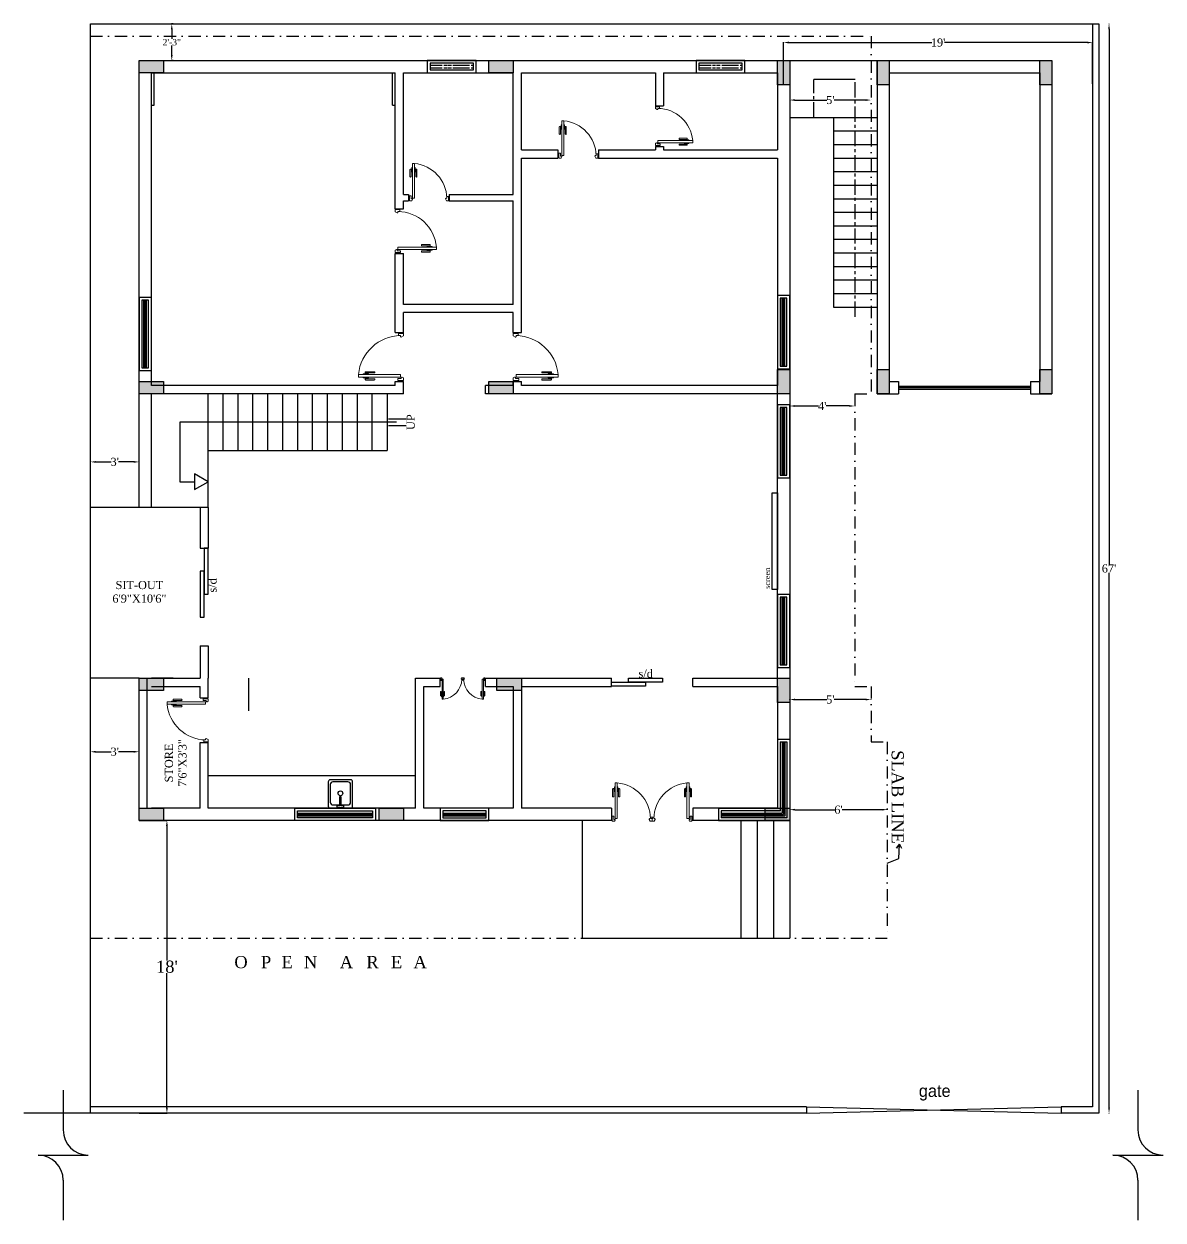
# Model space of a CAD drawing. Header units: inches. Extents: x 74 to 2116, y 279 to 1166.
# Drawn here: x 74 to 915, y 279 to 1162 of the extents above; entities that cross this region are included whole.
import ezdxf

# ---------------------------------------------------------------- set-up
doc = ezdxf.new("R2010")
doc.units = ezdxf.units.IN
doc.header["$LTSCALE"] = 9
doc.header["$MEASUREMENT"] = 0
for name, pattern in [('CENTER', [2, 1.25, -0.25, 0.25, -0.25]), ('DASHDOTX2', [2, 1, -0.5, 0, -0.5]), ('DASHED2', [0.375, 0.25, -0.125])]:
    doc.linetypes.add(name, pattern=pattern)
for name, color, linetype, lineweight in [('COLUMNS', 43, 'Continuous', 25), ('DIMENSIONS', 223, 'Continuous', 25), ('DOORS', 32, 'Continuous', 25), ('PUERTAS', 40, 'Continuous', 15), ('PUERTAS MADERA', 37, 'Continuous', 13), ('WALL', 251, 'Continuous', 30), ('windows', 43, 'Continuous', 25)]:
    doc.layers.add(name, color=color, linetype=linetype, lineweight=lineweight)
for name, color, linetype in [('FURNITURE.NEW', 155, 'Continuous'), ('STAIR CASE', 23, 'Continuous'), ('TEXT', 232, 'Continuous')]:
    doc.layers.add(name, color=color, linetype=linetype)
doc.styles.add('outer', font='TEMPSITC.TTF', dxfattribs={"height": 9})
doc.styles.get("Standard").update_dxf_attribs({"font": 'times.ttf', "height": 6})
doc.dimstyles.get("Standard").update_dxf_attribs({"dimtxt": 6, "dimasz": 4, "dimexe": 0.18, "dimexo": 0.0625, "dimgap": 0.09, "dimtad": 0, "dimtih": 1, "dimtoh": 1, "dimdec": 0, "dimzin": 0, "dimdsep": 46, "dimlunit": 3, "dimtxsty": 'Standard', "dimcen": 0.09, "dimadec": 0, "dimazin": 0, "dimtfac": 1, "dimtdec": 0, "dimtofl": 0, "dimtmove": 0, "dimatfit": 3, "dimfxl": 1, "dimtolj": 1, "dimtzin": 0, "dimarcsym": 0})

# ---------------------------------------------------------------- blocks, each defined once
blk = doc.blocks.new('*D25')
at = {"layer": 'Defpoints', "color": 0, "ltscale": 2, "transparency": 16777216}
for p in [(867.05, 1162), (867.05, 358), (874.68, 358)]:
    blk.add_point(p, dxfattribs=at)
at = {"layer": 'DIMENSIONS', "color": 0, "linetype": 'Continuous', "lineweight": -2, "ltscale": 2, "transparency": 16777216}
for p, q in [((874.5, 1162), (874.86, 1162)), ((874.68, 1158), (874.68, 763.15)), ((874.68, 362), (874.68, 756.85)), ((874.5, 358), (874.86, 358))]:
    blk.add_line(p, q, dxfattribs=at)
at = {"layer": 'DIMENSIONS', "color": 0, "ltscale": 2, "transparency": 16777216}
for points in [[(874.02, 1158), (875.35, 1158), (874.68, 1162)], [(874.02, 362), (875.35, 362), (874.68, 358)]]:
    blk.add_solid(points, dxfattribs=at)
at = {"layer": 'DIMENSIONS', "color": 0, "lineweight": 25, "ltscale": 2, "transparency": 16777216, "insert": (874.68, 760), "char_height": 6, "attachment_point": 5}
blk.add_mtext("\\A1;{\\C1;67'}", dxfattribs=at)
blk = doc.blocks.new('*D22')
at = {"layer": 'Defpoints', "color": 0, "transparency": 16777216}
for p in [(862.55, 1148.26), (634.55, 1117.76), (862.55, 1117.76)]:
    blk.add_point(p, dxfattribs=at)
at = {"layer": 'DIMENSIONS', "color": 0, "lineweight": -2, "transparency": 16777216}
for p, q in [((634.55, 1117.82), (634.55, 1148.44)), ((638.55, 1148.26), (743.94, 1148.26)), ((858.55, 1148.26), (753.16, 1148.26)), ((862.55, 1117.82), (862.55, 1148.44))]:
    blk.add_line(p, q, dxfattribs=at)
at = {"layer": 'DIMENSIONS', "color": 0, "transparency": 16777216}
for points in [[(638.55, 1148.93), (638.55, 1147.59), (634.55, 1148.26)], [(858.55, 1148.93), (858.55, 1147.59), (862.55, 1148.26)]]:
    blk.add_solid(points, dxfattribs=at)
at = {"layer": 'DIMENSIONS', "color": 0, "transparency": 16777216, "insert": (748.55, 1148.26), "char_height": 6, "attachment_point": 5}
blk.add_mtext("\\A1;{\\C1;19'}", dxfattribs=at)
blk = doc.blocks.new('*D26')
at = {"layer": 'Defpoints', "color": 0, "transparency": 16777216}
for p in [(159.05, 574), (159.05, 358), (179.55, 358)]:
    blk.add_point(p, dxfattribs=at)
at = {"layer": 'DIMENSIONS', "color": 0, "lineweight": -2, "transparency": 16777216}
for p, q in [((159.11, 574), (179.73, 574)), ((179.55, 570), (179.55, 470.67)), ((179.55, 362), (179.55, 461.33)), ((159.11, 358), (179.73, 358))]:
    blk.add_line(p, q, dxfattribs=at)
at = {"layer": 'DIMENSIONS', "color": 0, "transparency": 16777216}
for points in [[(178.88, 570), (180.21, 570), (179.55, 574)], [(178.88, 362), (180.21, 362), (179.55, 358)]]:
    blk.add_solid(points, dxfattribs=at)
at = {"layer": 'DIMENSIONS', "color": 0, "transparency": 16777216, "insert": (179.55, 466), "char_height": 6, "attachment_point": 5}
blk.add_mtext("\\A1;{\\H1.5x;\\C1;18'}", dxfattribs=at)
blk = doc.blocks.new('dgfgf')
at = {"layer": 'PUERTAS', "color": 253}
for p, q in [((-4.11, 20.44), (-3.69, 20.44)), ((-0.94, 20.44), (-1.35, 20.44))]:
    blk.add_line(p, q, dxfattribs=at)
for points in [[(-4.11, 21.16), (-4.11, 16.12, -1), (-4.83, 16.12), (-4.83, 20.8, -0.414214), (-4.47, 21.16), (-3.69, 21.16)], [(-0.94, 21.16), (-0.94, 16.12, 1), (-0.22, 16.12), (-0.22, 20.8, 0.414214), (-0.58, 21.16), (-1.35, 21.16)]]:
    blk.add_lwpolyline(points, format="xyb", dxfattribs=at)
for points in [[(-3.24, 22.24), (-3.69, 22.24), (-3.69, 19.36), (-3.24, 19.36)], [(-1.8, 22.24), (-1.35, 22.24), (-1.35, 19.36), (-1.8, 19.36)]]:
    blk.add_lwpolyline(points, dxfattribs=at)
at = {"layer": 'PUERTAS MADERA'}
for p, q in [((-3.24, 24.85), (-1.8, 24.85)), ((-3.24, 1.63), (-3.24, 24.85)), ((-1.8, 24.85), (-1.8, 1.63)), ((-25.92, 1.8), (-26.46, 1.8)), ((-25.92, 2.7), (-24.84, 2.7)), ((-25.92, 0), (-25.92, 2.7)), ((-24.84, 2.7), (-24.84, 1.63)), ((-24.84, 1.63), (-24.39, 1.63)), ((-24.66, 0), (-24.04, 1.18)), ((-1.8, 1.63), (-3.24, 1.63)), ((-1.5, 0), (-1.88, 0.73)), ((-1.08, 1.18), (-1.53, 1.18)), ((-1.5, 0), (0, 0)), ((-1.08, 3.15), (-1.08, 1.18)), ((0, 3.15), (-1.08, 3.15)), ((0, 0), (0, 3.15)), ((0, 2.7), (0.54, 2.7)), ((0, 0.45), (0.54, 0.45)), ((-25.92, 0), (-26.46, 0)), ((-24.66, 0), (-25.92, 0))]:
    blk.add_line(p, q, dxfattribs=at)
at = {"layer": 'PUERTAS MADERA', "color": 251}
blk.add_arc((-1.08, 1.18), 23.77, 95.22403, 178.92252, dxfattribs=at)
at = {"layer": 'PUERTAS MADERA'}
for centre, start, end in [((-24.39, 1.27), 345.06907, 90.00048), ((-1.53, 0.82), 90.00553, 194.93695)]:
    blk.add_arc(centre, 0.36, start, end, dxfattribs=at)
blk = doc.blocks.new('*D23')
at = {"layer": 'Defpoints', "color": 0, "transparency": 16777216}
for p in [(123.05, 838.68), (123.05, 838.68), (159.05, 838.68)]:
    blk.add_point(p, dxfattribs=at)
at = {"layer": 'DIMENSIONS', "color": 0, "lineweight": -2, "transparency": 16777216}
for p, q in [((123.05, 838.74), (123.05, 838.86)), ((159.05, 838.74), (159.05, 838.86)), ((127.05, 838.68), (138.31, 838.68)), ((155.05, 838.68), (143.78, 838.68))]:
    blk.add_line(p, q, dxfattribs=at)
at = {"layer": 'DIMENSIONS', "color": 0, "transparency": 16777216}
for points in [[(127.05, 839.34), (127.05, 838.01), (123.05, 838.68)], [(155.05, 839.34), (155.05, 838.01), (159.05, 838.68)]]:
    blk.add_solid(points, dxfattribs=at)
at = {"layer": 'DIMENSIONS', "color": 0, "transparency": 16777216, "insert": (141.05, 838.68), "char_height": 6, "attachment_point": 5}
blk.add_mtext("\\A1;{\\C1;3'}", dxfattribs=at)
blk = doc.blocks.new('*D24')
at = {"layer": 'Defpoints', "color": 0, "transparency": 16777216}
for p in [(183.13, 1162), (184.26, 1162), (184.26, 1135)]:
    blk.add_point(p, dxfattribs=at)
at = {"layer": 'DIMENSIONS', "color": 0, "lineweight": -2, "transparency": 16777216}
for p, q in [((184.2, 1162), (182.95, 1162)), ((183.13, 1158), (183.13, 1150.97)), ((183.13, 1139), (183.13, 1146.04)), ((184.2, 1135), (182.95, 1135))]:
    blk.add_line(p, q, dxfattribs=at)
at = {"layer": 'DIMENSIONS', "color": 0, "transparency": 16777216}
for points in [[(182.46, 1158), (183.79, 1158), (183.13, 1162)], [(182.46, 1139), (183.79, 1139), (183.13, 1135)]]:
    blk.add_solid(points, dxfattribs=at)
at = {"layer": 'DIMENSIONS', "color": 0, "transparency": 16777216, "insert": (183.13, 1148.5), "char_height": 6, "attachment_point": 5}
blk.add_mtext('\\A1;{\\H0.77778x;\\C1;2\'-3"}', dxfattribs=at)
blk = doc.blocks.new('WINDOW')
at = {"layer": 'windows', "color": 4, "lineweight": 25, "ltscale": 2}
for p, q in [((383.05, 591.5), (415.05, 591.5)), ((383.05, 590.5), (415.05, 590.5)), ((383.05, 589.5), (415.05, 589.5))]:
    blk.add_line(p, q, dxfattribs=at)
at = {"layer": 'windows', "color": 5, "lineweight": 25, "ltscale": 2}
for points in [[(381.05, 586), (417.05, 586), (417.05, 595), (381.05, 595)], [(383.05, 588), (415.05, 588), (415.05, 593), (383.05, 593)]]:
    blk.add_lwpolyline(points, close=True, dxfattribs=at)
blk = doc.blocks.new('KITCHEN WINDOW')
at = {"layer": 'windows', "color": 4, "lineweight": 25, "ltscale": 2}
for p, q in [((293.98, 591.5), (349.48, 591.5)), ((293.98, 590.5), (349.48, 590.5)), ((293.98, 589.5), (349.48, 589.5))]:
    blk.add_line(p, q, dxfattribs=at)
at = {"layer": 'windows', "color": 5, "lineweight": 25, "ltscale": 2}
for points in [[(351.48, 586), (291.98, 586), (291.98, 595), (351.48, 595)], [(349.48, 588), (293.98, 588), (293.98, 593), (349.48, 593)]]:
    blk.add_lwpolyline(points, close=True, dxfattribs=at)
blk = doc.blocks.new('L SHAPE WINDOW')
at = {"color": 5, "lineweight": 25, "ltscale": 2}
for p, q in [((630.05, 646), (639.05, 646)), ((630.05, 646), (630.05, 595)), ((639.05, 646), (639.05, 586)), ((632.05, 644), (632.05, 593)), ((632.05, 644), (637.05, 644)), ((637.05, 644), (637.05, 588)), ((586.55, 595), (586.55, 586)), ((586.55, 595), (630.05, 595)), ((632.05, 593), (588.55, 593)), ((588.55, 593), (588.55, 588)), ((586.55, 586), (639.05, 586)), ((637.05, 588), (588.55, 588))]:
    blk.add_line(p, q, dxfattribs=at)
at = {"color": 4, "lineweight": 25, "ltscale": 2}
for p, q in [((633.55, 644), (633.55, 591.5)), ((634.55, 644), (634.55, 590.5)), ((635.55, 644), (635.55, 589.5)), ((588.55, 591.5), (633.55, 591.5)), ((588.55, 590.5), (634.55, 590.5)), ((588.55, 589.5), (635.55, 589.5))]:
    blk.add_line(p, q, dxfattribs=at)
blk = doc.blocks.new('WINDOW 1')
at = {"color": 4}
for p, q in [((633.55, 832.83), (633.55, 882.83)), ((634.55, 832.83), (634.55, 882.83)), ((635.55, 832.83), (635.55, 882.83))]:
    blk.add_line(p, q, dxfattribs=at)
at = {"color": 5}
for points in [[(639.05, 830.83), (639.05, 884.83), (630.05, 884.83), (630.05, 830.83)], [(637.05, 832.83), (637.05, 882.83), (632.05, 882.83), (632.05, 832.83)]]:
    blk.add_lwpolyline(points, close=True, dxfattribs=at)
blk = doc.blocks.new('GB')
at = {"color": 21}
for p, q in [((309.23, 614.5), (309.23, 596.5)), ((325.73, 616), (310.73, 616)), ((310.73, 612.5), (310.73, 599.5)), ((323.73, 614.5), (312.73, 614.5)), ((325.73, 599.5), (325.73, 612.5)), ((327.23, 596.5), (327.23, 614.5)), ((317.82, 596.75), (317.82, 603.75)), ((317.82, 603.75), (318.64, 603.75)), ((318.64, 603.75), (318.64, 596.75)), ((310.73, 595), (325.73, 595)), ((312.73, 597.5), (317.82, 597.5)), ((317.82, 596.75), (315.68, 596.75)), ((315.68, 596.75), (315.68, 595.47)), ((315.68, 595.47), (320.74, 595.47)), ((318.64, 597.5), (323.73, 597.5)), ((320.74, 596.75), (318.64, 596.75)), ((320.74, 595.47), (320.74, 596.75))]:
    blk.add_line(p, q, dxfattribs=at)
at = {"color": 21, "linetype": 'Continuous'}
blk.add_circle((318.23, 606.04, 110), 1.75, dxfattribs=at)
at = {"color": 21}
for centre, radius, start, end in [((310.73, 614.5), 1.5, 90, 180), ((312.73, 612.5), 2, 90, 180), ((323.73, 612.5), 2, 0, 90), ((325.73, 614.5), 1.5, 0, 90), ((310.73, 596.5), 1.5, 180, 270), ((312.73, 599.5), 2, 180, 270), ((323.73, 599.5), 2, 270, 0), ((325.73, 596.5), 1.5, 270, 0)]:
    blk.add_arc(centre, radius, start, end, dxfattribs=at)
blk = doc.blocks.new('*D41')
at = {"layer": 'Defpoints', "color": 0, "transparency": 16777216}
for p in [(639.05, 889), (687.05, 889), (687.05, 879.96)]:
    blk.add_point(p, dxfattribs=at)
at = {"layer": 'DIMENSIONS', "color": 0, "lineweight": -2, "transparency": 16777216}
for p, q in [((639.05, 888.94), (639.05, 879.78)), ((687.05, 888.94), (687.05, 879.78)), ((643.05, 879.96), (660.2, 879.96)), ((683.05, 879.96), (665.89, 879.96))]:
    blk.add_line(p, q, dxfattribs=at)
at = {"layer": 'DIMENSIONS', "color": 0, "transparency": 16777216}
for points in [[(643.05, 880.63), (643.05, 879.29), (639.05, 879.96)], [(683.05, 880.63), (683.05, 879.29), (687.05, 879.96)]]:
    blk.add_solid(points, dxfattribs=at)
at = {"layer": 'DIMENSIONS', "color": 0, "transparency": 16777216, "insert": (663.05, 879.96), "char_height": 6, "attachment_point": 5}
blk.add_mtext("\\A1;{\\C1;4'}", dxfattribs=at)
blk = doc.blocks.new('*D42')
at = {"layer": 'Defpoints', "color": 0, "transparency": 16777216}
for p in [(639.05, 1105.8), (699.05, 1105.8), (699.05, 1105.8)]:
    blk.add_point(p, dxfattribs=at)
at = {"layer": 'DIMENSIONS', "color": 0, "lineweight": -2, "transparency": 16777216}
for p, q in [((639.05, 1105.86), (639.05, 1105.98)), ((643.05, 1105.8), (666.34, 1105.8)), ((695.05, 1105.8), (671.75, 1105.8)), ((699.05, 1105.86), (699.05, 1105.98))]:
    blk.add_line(p, q, dxfattribs=at)
at = {"layer": 'DIMENSIONS', "color": 0, "transparency": 16777216}
for points in [[(643.05, 1106.47), (643.05, 1105.13), (639.05, 1105.8)], [(695.05, 1106.47), (695.05, 1105.13), (699.05, 1105.8)]]:
    blk.add_solid(points, dxfattribs=at)
at = {"layer": 'DIMENSIONS', "color": 0, "transparency": 16777216, "insert": (669.05, 1105.8), "char_height": 6, "attachment_point": 5}
blk.add_mtext("\\A1;{\\C1;5'}", dxfattribs=at)
blk = doc.blocks.new('*D43')
at = {"layer": 'Defpoints', "color": 0, "transparency": 16777216}
for p in [(639.05, 663.26), (639.05, 663.26), (699.05, 663.26)]:
    blk.add_point(p, dxfattribs=at)
at = {"layer": 'DIMENSIONS', "color": 0, "lineweight": -2, "transparency": 16777216}
for p, q in [((639.05, 663.32), (639.05, 663.44)), ((643.05, 663.26), (666.34, 663.26)), ((695.05, 663.26), (671.75, 663.26)), ((699.05, 663.32), (699.05, 663.44))]:
    blk.add_line(p, q, dxfattribs=at)
at = {"layer": 'DIMENSIONS', "color": 0, "transparency": 16777216}
for points in [[(643.05, 663.93), (643.05, 662.59), (639.05, 663.26)], [(695.05, 663.93), (695.05, 662.59), (699.05, 663.26)]]:
    blk.add_solid(points, dxfattribs=at)
at = {"layer": 'DIMENSIONS', "color": 0, "transparency": 16777216, "insert": (669.05, 663.26), "char_height": 6, "attachment_point": 5}
blk.add_mtext("\\A1;{\\C1;5'}", dxfattribs=at)
blk = doc.blocks.new('*D44')
at = {"layer": 'Defpoints', "color": 0, "transparency": 16777216}
for p in [(639.05, 583), (711.05, 583), (711.05, 581.96)]:
    blk.add_point(p, dxfattribs=at)
at = {"layer": 'DIMENSIONS', "color": 0, "lineweight": -2, "transparency": 16777216}
for p, q in [((639.05, 582.94), (639.05, 581.78)), ((711.05, 582.94), (711.05, 581.78)), ((643.05, 581.96), (672.32, 581.96)), ((707.05, 581.96), (677.77, 581.96))]:
    blk.add_line(p, q, dxfattribs=at)
at = {"layer": 'DIMENSIONS', "color": 0, "transparency": 16777216}
for points in [[(643.05, 582.62), (643.05, 581.29), (639.05, 581.96)], [(707.05, 582.62), (707.05, 581.29), (711.05, 581.96)]]:
    blk.add_solid(points, dxfattribs=at)
at = {"layer": 'DIMENSIONS', "color": 0, "transparency": 16777216, "insert": (675.05, 581.96), "char_height": 6, "attachment_point": 5}
blk.add_mtext("\\A1;{\\C1;6'}", dxfattribs=at)
blk = doc.blocks.new('*D46')
at = {"color": 0, "lineweight": -2, "transparency": 16777216}
for p, q in [((123.05, 624.78), (123.05, 624.9)), ((127.05, 624.72), (138.31, 624.72)), ((155.05, 624.72), (143.78, 624.72)), ((159.05, 624.78), (159.05, 624.9))]:
    blk.add_line(p, q, dxfattribs=at)
at = {"color": 0, "transparency": 16777216}
for points in [[(127.05, 625.39), (127.05, 624.05), (123.05, 624.72)], [(155.05, 625.39), (155.05, 624.05), (159.05, 624.72)]]:
    blk.add_solid(points, dxfattribs=at)
at = {"layer": 'Defpoints', "color": 0, "transparency": 16777216}
for p in [(123.05, 624.72), (159.05, 624.72), (159.05, 624.72)]:
    blk.add_point(p, dxfattribs=at)
at = {"color": 0, "transparency": 16777216, "insert": (141.05, 624.72), "char_height": 6, "attachment_point": 5}
blk.add_mtext("\\A1;3'", dxfattribs=at)

msp = doc.modelspace()

# ---------------------------------------------------------------- hatches: boundary and pattern name
at = {"layer": 'COLUMNS'}
h = msp.add_hatch(color=21, dxfattribs=at)
h.dxf.hatch_style = 1
h.paths.add_polyline_path([(177.05, 1135), (159.05, 1135), (159.05, 1126), (177.05, 1126)])
h = msp.add_hatch(color=21, dxfattribs=at)
h.dxf.hatch_style = 1
h.paths.add_polyline_path([(435.05, 1135), (417.05, 1135), (417.05, 1126), (435.05, 1126)])
h = msp.add_hatch(color=21, dxfattribs=at)
h.dxf.hatch_style = 1
h.paths.add_polyline_path([(630.05, 1117), (639.05, 1117), (639.05, 1135), (630.05, 1135)])
h = msp.add_hatch(color=21, dxfattribs=at)
h.dxf.hatch_style = 1
h.paths.add_polyline_path([(703.55, 1117), (712.55, 1117), (712.55, 1135), (703.55, 1135)])
h = msp.add_hatch(color=21, dxfattribs=at)
h.dxf.hatch_style = 1
h.paths.add_polyline_path([(823.55, 1117), (832.55, 1117), (832.55, 1135), (823.55, 1135)])
h = msp.add_hatch(color=21, dxfattribs=at)
h.dxf.hatch_style = 1
h.paths.add_polyline_path([(630.05, 889), (639.05, 889), (639.05, 907), (630.05, 907)])
h = msp.add_hatch(color=21, dxfattribs=at)
h.dxf.hatch_style = 1
h.paths.add_polyline_path([(703.55, 889), (712.55, 889), (712.55, 907), (703.55, 907)])
h = msp.add_hatch(color=21, dxfattribs=at)
h.dxf.hatch_style = 1
h.paths.add_polyline_path([(823.55, 889), (832.55, 889), (832.55, 907), (823.55, 907)])
h = msp.add_hatch(color=21, dxfattribs=at)
h.dxf.hatch_style = 1
h.paths.add_polyline_path([(177.05, 898), (159.05, 898), (159.05, 889), (177.05, 889)])
h = msp.add_hatch(color=21, dxfattribs=at)
h.dxf.hatch_style = 1
h.paths.add_polyline_path([(435.05, 898), (417.05, 898), (417.05, 889), (435.05, 889)])
h = msp.add_hatch(color=21, dxfattribs=at)
h.dxf.hatch_style = 1
h.paths.add_polyline_path([(177.05, 670), (177.05, 679), (159.05, 679), (159.05, 670)])
h = msp.add_hatch(color=21, dxfattribs=at)
h.dxf.hatch_style = 1
h.paths.add_polyline_path([(441.05, 670), (441.05, 679), (423.05, 679), (423.05, 670)])
h = msp.add_hatch(color=21, dxfattribs=at)
h.dxf.hatch_style = 1
h.paths.add_polyline_path([(630.05, 661), (639.05, 661), (639.05, 679), (630.05, 679)])
h = msp.add_hatch(color=21, dxfattribs=at)
h.dxf.hatch_style = 1
h.paths.add_polyline_path([(177.05, 574), (177.05, 583), (159.05, 583), (159.05, 574)])
h = msp.add_hatch(color=21, dxfattribs=at)
h.dxf.hatch_style = 1
h.paths.add_polyline_path([(354.05, 574), (354.05, 583), (336.05, 583), (336.05, 574)])
h = msp.add_hatch(color=21, dxfattribs=at)
h.dxf.hatch_style = 1
h.paths.add_polyline_path([(639.05, 574), (639.05, 583), (621.05, 583), (621.05, 574)])

# ---------------------------------------------------------------- linework, layer by layer
at = {"color": 6, "linetype": 'DASHED2'}
for p, q in [((373.66, 1131.5), (405.66, 1131.5)), ((572.05, 1131.5), (604.05, 1131.5)), ((373.66, 1129.5), (405.66, 1129.5)), ((572.05, 1129.5), (604.05, 1129.5))]:
    msp.add_line(p, q, dxfattribs=at)
at = {"color": 6, "linetype": 'DASHDOTX2'}
for p, q in [((373.66, 1131.5), (405.66, 1131.5)), ((572.05, 1131.5), (604.05, 1131.5)), ((373.66, 1129.5), (405.66, 1129.5)), ((572.05, 1129.5), (604.05, 1129.5))]:
    msp.add_line(p, q, dxfattribs=at)
for p, q in [((639.05, 1135), (703.55, 1135)), ((703.55, 1135), (703.55, 953)), ((687.42, 1120.96), (656.84, 1120.96)), ((639.05, 1093), (703.55, 1093)), ((671.3, 1093), (671.3, 953)), ((671.3, 1083), (703.55, 1083)), ((671.3, 1073), (703.55, 1073)), ((671.3, 1063), (703.55, 1063)), ((671.3, 1053), (703.55, 1053)), ((671.3, 1043), (703.55, 1043)), ((671.3, 1033), (703.55, 1033)), ((671.3, 1023), (703.55, 1023)), ((671.3, 1013), (703.55, 1013)), ((671.3, 1003), (703.55, 1003)), ((671.3, 993), (703.55, 993)), ((671.3, 983), (703.55, 983)), ((671.3, 973), (703.55, 973)), ((671.3, 963), (703.55, 963)), ((671.3, 953), (703.55, 953))]:
    msp.add_line(p, q)
at = {"color": 23, "lineweight": 25, "ltscale": 2}
for p, q in [((170.05, 1102), (170.05, 1126)), ((346.05, 1102), (346.05, 1126)), ((168.05, 1102), (170.05, 1102)), ((346.05, 1102), (348.05, 1102))]:
    msp.add_line(p, q, dxfattribs=at)
at = {"color": 1, "linetype": 'CENTER'}
for p, q in [((656.84, 1093), (656.84, 1120.96)), ((687.42, 945.81), (687.42, 1120.96))]:
    msp.add_line(p, q, dxfattribs=at)
at = {"color": 0, "lineweight": 25, "ltscale": 2}
for p, q in [((348.05, 895), (168.05, 895)), ((103.05, 375), (103.05, 345.5)), ((896.05, 375), (896.05, 345.5)), ((839.4, 362.5), (839.4, 362.5)), ((123.05, 358), (74.05, 358)), ((84.55, 327), (121.55, 327)), ((877.55, 327), (914.55, 327)), ((103.05, 308.5), (103.05, 279)), ((896.05, 308.5), (896.05, 279))]:
    msp.add_line(p, q, dxfattribs=at)
at = {"color": 4}
for p, q in [((719.28, 894.5), (816.81, 894.5)), ((719.28, 893.5), (816.81, 893.5)), ((719.28, 892.5), (816.81, 892.5))]:
    msp.add_line(p, q, dxfattribs=at)
at = {"color": 5, "lineweight": 25, "ltscale": 2}
for p, q in [((651.56, 358), (839.4, 362.5)), ((651.56, 362.5), (839.4, 358))]:
    msp.add_line(p, q, dxfattribs=at)
at = {"color": 5}
for points in [[(371.66, 1126), (407.66, 1126), (407.66, 1135), (371.66, 1135)], [(371.66, 1126), (407.66, 1126), (407.66, 1135), (371.66, 1135)], [(373.66, 1128), (405.66, 1128), (405.66, 1133), (373.66, 1133)], [(373.66, 1128), (405.66, 1128), (405.66, 1133), (373.66, 1133)], [(570.05, 1126), (606.05, 1126), (606.05, 1135), (570.05, 1135)], [(570.05, 1126), (606.05, 1126), (606.05, 1135), (570.05, 1135)], [(572.05, 1128), (604.05, 1128), (604.05, 1133), (572.05, 1133)], [(572.05, 1128), (604.05, 1128), (604.05, 1133), (572.05, 1133)]]:
    msp.add_lwpolyline(points, close=True, dxfattribs=at)
at = {"color": 201, "lineweight": 25, "ltscale": 2}
msp.add_lwpolyline([(626.05, 815.91), (630.05, 815.91), (630.05, 744.41), (626.05, 744.41)], close=True, dxfattribs=at)
at = {"color": 0, "lineweight": 25, "ltscale": 2}
for centre, start, end in [((121.55, 345.5), 180, 270), ((914.55, 345.5), 180, 270), ((84.55, 308.5), 0, 90), ((877.55, 308.5), 0, 90)]:
    msp.add_arc(centre, 18.5, start, end, dxfattribs=at)
at = {"layer": 'COLUMNS', "color": 1, "lineweight": 30, "ltscale": 2}
for points in [[(159.05, 1126), (159.05, 1135), (177.05, 1135), (177.05, 1126)], [(417.05, 1126), (417.05, 1135), (435.05, 1135), (435.05, 1126)], [(630.05, 1135), (639.05, 1135), (639.05, 1117), (630.05, 1117)], [(703.55, 1135), (712.55, 1135), (712.55, 1117), (703.55, 1117)], [(823.55, 1135), (832.55, 1135), (832.55, 1117), (823.55, 1117)], [(630.05, 907), (639.05, 907), (639.05, 889), (630.05, 889)], [(703.55, 907), (712.55, 907), (712.55, 889), (703.55, 889)], [(823.55, 907), (832.55, 907), (832.55, 889), (823.55, 889)], [(159.05, 889), (159.05, 898), (177.05, 898), (177.05, 889)], [(417.05, 889), (417.05, 898), (435.05, 898), (435.05, 889)], [(159.05, 670), (159.05, 679), (177.05, 679), (177.05, 670)], [(423.05, 670), (423.05, 679), (441.05, 679), (441.05, 670)], [(630.05, 679), (639.05, 679), (639.05, 661), (630.05, 661)], [(159.05, 574), (159.05, 583), (177.05, 583), (177.05, 574)], [(336.05, 574), (336.05, 583), (354.05, 583), (354.05, 574)], [(621.05, 574), (621.05, 583), (639.05, 583), (639.05, 574)]]:
    msp.add_lwpolyline(points, close=True, dxfattribs=at)
at = {"layer": 'COLUMNS'}
msp.add_lwpolyline([(711.05, 542.59), (719.63, 545.89), (720.06, 556.52), (717.95, 553.6), (720.06, 556.52), (721.59, 553.49)], dxfattribs=at)
at = {"layer": 'DOORS', "color": 6, "lineweight": 25, "ltscale": 2}
for points in [[(210.05, 775), (207.05, 775), (207.05, 741), (210.05, 741)], [(207.05, 758), (204.05, 758), (204.05, 724), (207.05, 724)], [(507.55, 676), (532.63, 676), (532.63, 673.05), (507.55, 673.05)], [(520.09, 678.96), (545.17, 678.96), (545.17, 676), (520.09, 676)]]:
    msp.add_lwpolyline(points, close=True, dxfattribs=at)
at = {"layer": 'FURNITURE.NEW'}
msp.add_line((240.05, 655), (240.05, 679), dxfattribs=at)
at = {"layer": 'STAIR CASE'}
for p, q in [((210.05, 805), (210.05, 889)), ((221.05, 847), (221.05, 889)), ((232.05, 847), (232.05, 889)), ((243.05, 847), (243.05, 889)), ((254.05, 847), (254.05, 889)), ((265.05, 847), (265.05, 889)), ((276.05, 847), (276.05, 889)), ((287.05, 847), (287.05, 889)), ((298.05, 847), (298.05, 889)), ((309.05, 847), (309.05, 889)), ((320.05, 847), (320.05, 889)), ((331.05, 847), (331.05, 889)), ((342.05, 889), (342.05, 847)), ((210.05, 847), (342.05, 847)), ((189.05, 824), (200, 824)), ((486.05, 574), (486.05, 487)), ((603.05, 574), (603.05, 487)), ((615.05, 574), (615.05, 487)), ((627.05, 574), (627.05, 487)), ((639.05, 574), (639.05, 487)), ((486.05, 487), (639.05, 487))]:
    msp.add_line(p, q, dxfattribs=at)
at = {"layer": 'STAIR CASE', "color": 2}
for p, q in [((349.06, 868), (189.05, 868)), ((189.05, 868), (189.05, 824))]:
    msp.add_line(p, q, dxfattribs=at)
at = {"layer": 'STAIR CASE', "color": 6}
for p, q in [((343.06, 870.5), (356.06, 870.5)), ((343.06, 865.5), (356.06, 865.5))]:
    msp.add_line(p, q, dxfattribs=at)
msp.add_lwpolyline([(210.05, 824), (200, 829.8), (200, 818.2)], close=True, dxfattribs=at)
at = {"layer": 'WALL'}
for p, q in [((123.05, 1162), (867.05, 1162)), ((123.05, 358), (123.05, 1162)), ((862.55, 1162), (862.55, 362.5)), ((867.05, 1162), (867.05, 358)), ((159.05, 1135), (639.05, 1135)), ((159.05, 805), (159.05, 1135)), ((639.05, 1135), (639.05, 574)), ((703.55, 1135), (703.55, 889)), ((703.55, 1135), (832.55, 1135)), ((832.55, 1135), (832.55, 889)), ((168.05, 1126), (348.05, 1126)), ((168.05, 895), (168.05, 1126)), ((348.05, 1025.56), (348.05, 1126)), ((354.05, 1126), (435.05, 1126)), ((354.05, 1036), (354.05, 1126)), ((435.05, 1036), (435.05, 1126)), ((441.05, 1126), (540.05, 1126)), ((441.05, 1069), (441.05, 1126)), ((540.05, 1126), (540.05, 1101.47)), ((546.05, 1126), (630.05, 1126)), ((546.05, 1126), (546.05, 1101.47)), ((630.05, 1126), (630.05, 1069)), ((712.55, 1126), (712.55, 898)), ((712.55, 1126), (823.55, 1126)), ((823.55, 1126), (823.55, 898)), ((540.05, 1101.47), (546.05, 1101.47)), ((441.05, 1069), (468.05, 1069)), ((468.05, 1069), (468.05, 1063)), ((498.05, 1069), (540.05, 1069)), ((498.05, 1069), (498.05, 1063)), ((540.05, 1071.47), (540.05, 1069)), ((540.05, 1071.47), (546.05, 1071.47)), ((546.05, 1071.47), (546.05, 1069)), ((546.05, 1069), (630.05, 1069)), ((441.05, 1063), (468.05, 1063)), ((441.05, 934.12), (441.05, 1063)), ((498.05, 1063), (630.05, 1063)), ((630.05, 1063), (630.05, 895)), ((354.05, 1036), (357.86, 1036)), ((357.86, 1036), (357.86, 1031.5)), ((387.86, 1036), (435.05, 1036)), ((387.86, 1036), (387.86, 1031.5)), ((348.05, 1025.56), (354.05, 1025.56)), ((354.05, 1025.56), (354.05, 1031.5)), ((354.05, 1031.5), (357.86, 1031.5)), ((387.86, 1031.5), (435.05, 1031.5)), ((435.05, 955), (435.05, 1031.5)), ((348.05, 934.12), (348.05, 992.56)), ((348.05, 992.56), (354.05, 992.56)), ((354.05, 955), (354.05, 992.56)), ((435.05, 955), (354.05, 955)), ((435.05, 949), (354.05, 949)), ((354.05, 934.12), (354.05, 949)), ((435.05, 934.12), (435.05, 949)), ((348.05, 934.12), (354.05, 934.12)), ((435.05, 934.12), (441.05, 934.12)), ((348.05, 895), (168.05, 895)), ((348.05, 895), (348.05, 898.12)), ((348.05, 898.12), (354.05, 898.12)), ((354.05, 889), (354.05, 898.12)), ((414.55, 889), (414.55, 895)), ((435.05, 895), (414.55, 895)), ((435.05, 895), (435.05, 898.12)), ((435.05, 898.12), (441.05, 898.12)), ((441.05, 895), (441.05, 898.12)), ((630.05, 895), (441.05, 895)), ((630.05, 895), (441.05, 895)), ((712.55, 898), (719.28, 898)), ((719.28, 898), (719.28, 889)), ((816.81, 898), (816.81, 889)), ((816.81, 898), (823.55, 898)), ((168.05, 805), (168.05, 889)), ((354.05, 889), (168.05, 889)), ((435.05, 889), (414.55, 889)), ((630.05, 889), (435.05, 889)), ((630.05, 679), (630.05, 889)), ((703.55, 889), (719.28, 889)), ((816.81, 889), (832.55, 889)), ((159.05, 805), (123.05, 805)), ((210.05, 805), (159.05, 805)), ((204.05, 805), (204.05, 775)), ((210.05, 805), (210.05, 775)), ((204.05, 775), (210.05, 775)), ((204.05, 703), (204.05, 679)), ((204.05, 703), (210.05, 703)), ((210.05, 703), (210.05, 679)), ((159.05, 679), (123.05, 679)), ((159.05, 574), (159.05, 679)), ((159.05, 679), (204.05, 679)), ((159.05, 583), (159.05, 679)), ((165.05, 583), (165.05, 679)), ((168.05, 673), (204.05, 673)), ((204.05, 664.48), (204.05, 673)), ((210.05, 664.48), (210.05, 679)), ((363.05, 583), (363.05, 679)), ((363.05, 679), (381.05, 679)), ((369.05, 583), (369.05, 673)), ((369.05, 673), (381.05, 673)), ((381.05, 673), (381.05, 679)), ((414.55, 679), (441.05, 679)), ((414.55, 673), (414.55, 679)), ((414.55, 673), (435.05, 673)), ((435.05, 673), (435.05, 583)), ((441.05, 679), (507.55, 679)), ((441.05, 673), (441.05, 583)), ((441.05, 673), (507.55, 673)), ((507.55, 673), (507.55, 679)), ((567.55, 679), (630.05, 679)), ((567.55, 673), (567.55, 679)), ((567.55, 673), (630.05, 673)), ((630.05, 673), (630.05, 583)), ((204.05, 664.48), (210.05, 664.48)), ((204.05, 583), (204.05, 631.48)), ((204.05, 631.48), (210.05, 631.48)), ((210.05, 583), (210.05, 631.48)), ((363.05, 607), (210.05, 607)), ((204.05, 583), (168.05, 583)), ((363.05, 583), (210.05, 583)), ((435.05, 583), (369.05, 583)), ((507.55, 583), (441.05, 583)), ((507.55, 583), (507.55, 574)), ((630.05, 583), (567.55, 583)), ((567.55, 583), (567.55, 574)), ((507.55, 574), (159.05, 574)), ((639.05, 574), (567.55, 574)), ((651.56, 362.5), (123.05, 362.5)), ((651.56, 362.5), (651.56, 358)), ((862.55, 362.5), (839.4, 362.5)), ((839.4, 362.5), (839.4, 358)), ((651.56, 358), (123.05, 358)), ((867.05, 358), (839.4, 358))]:
    msp.add_line(p, q, dxfattribs=at)
at = {"layer": 'WALL', "color": 1, "linetype": 'DASHDOTX2'}
for p, q in [((123.05, 1153), (699.05, 1153)), ((699.05, 1153), (699.05, 889)), ((687.05, 889), (687.05, 673)), ((687.05, 889), (699.05, 889)), ((687.05, 673), (699.05, 673)), ((699.05, 673), (699.05, 632)), ((699.05, 632), (711.05, 632)), ((711.05, 632), (711.05, 490)), ((123.05, 487), (711.05, 487))]:
    msp.add_line(p, q, dxfattribs=at)
at = {"layer": 'WALL', "color": 0, "lineweight": 25, "ltscale": 2}
msp.add_line((184.05, 679), (168.05, 679), dxfattribs=at)

# ---------------------------------------------------------------- block references
at = {"layer": 'DOORS', "color": 0, "lineweight": 25, "ltscale": 2}
for p, xscale, yscale, zscale, rotation in [((540.05, 1072.26), 1.103858898823091, 1.103858898823091, 1.103858898823091, 270), ((348.05, 993.26), 1.220701238035417, 1.220701238035417, 1.220701238035417, 270), ((354.04, 898.84), -1.333023369276361, 1.333023369276361, 1.333023369276278, 90), ((435.05, 898.84), 1.333023369276361, 1.333023369276361, 1.333023369276361, 270), ((381.39, 679.29), 0.6329975620857557, 0.6329975620857557, 0.6329975620857557, 180), ((414.21, 679.29), -0.6329975620857557, 0.6329975620857557, 0.6329975620857746, 180), ((210.04, 663.82), 1.222051851422107, 1.222051851422107, 1.222051851422107, 89.99999999999999)]:
    msp.add_blockref('dgfgf', p, dxfattribs=dict(at, xscale=xscale, yscale=yscale, zscale=zscale, rotation=rotation))
at = {"layer": 'DOORS', "color": 0, "lineweight": 25, "ltscale": 2, "xscale": -1.103858898824001, "yscale": 1.103858898821272, "zscale": 1.103858898821209}
for p in [(468.84, 1063.01), (358.65, 1031.51)]:
    msp.add_blockref('dgfgf', p, dxfattribs=at)
at = {"layer": 'DOORS', "color": 6, "lineweight": 25, "ltscale": 2, "yscale": 1.133705136009667}
for p, xscale, zscale in [((508.16, 573.49), -1.133705136009667, 1.133705136009701), ((566.94, 573.49), 1.133705136009667, 1.133705136009667)]:
    msp.add_blockref('dgfgf', p, dxfattribs=dict(at, xscale=xscale, zscale=zscale))
at = {"layer": 'FURNITURE.NEW'}
msp.add_blockref('GB', (-10.65, -12), dxfattribs=at)
at = {"layer": 'windows'}
for name, p in [('WINDOW 1', (-471, 75.29)), ('WINDOW 1', (0, 76.65)), ('WINDOW 1', (0, -3.92)), ('WINDOW 1', (0, -143.98)), ('L SHAPE WINDOW', (0, -12)), ('KITCHEN WINDOW', (-18.14, -12)), ('WINDOW', (0, -12))]:
    msp.add_blockref(name, p, dxfattribs=at)

# ---------------------------------------------------------------- texts
at = {"color": 7, "lineweight": 30, "ltscale": 16, "insert": (622.56, 752.79), "char_height": 4, "attachment_point": 5, "rotation": 90, "style": 'outer'}
msp.add_mtext('\\A1;{\\fTimes New Roman|b0|i0|c0|p18;\\C256;screen}', dxfattribs=at)
at = {"layer": 'TEXT', "attachment_point": 5, "style": 'outer'}
for s, insert, char_height, rotation in [('\\A1;{\\fTimes New Roman|b0|i0|c0|p18;\\C232;UP}', (359.48, 868.03), 6, 90), ('\\A1;{\\fTimes New Roman|b0|i0|c0|p18;\\C256;s/d}', (213.19, 747.48), 6, 90), ('\\A1;{\\fTimes New Roman|b0|i0|c0|p18;STORE\\P7\'6"X3\'3"}', (186.03, 616.41), 6, 90), ('\\A1;{\\fTimes New Roman|b0|i0|c0|p18;SLAB LINE}', (718.7, 591.32), 9, 270)]:
    msp.add_mtext(s, dxfattribs=dict(at, insert=insert, char_height=char_height, rotation=rotation))
for s, insert, char_height in [('\\A1;{\\fTimes New Roman|b0|i0|c0|p18;SIT-OUT\\P6\'9"X10\'6"}', (159.25, 742.75), 6), ('\\A1;{\\fTimes New Roman|b0|i0|c0|p18;\\C256;s/d}', (532.82, 682.36), 6), ('\\A1;{\\fTimes New Roman|b0|i0|c0|p18;\\T2;OPEN AREA}', (305.2, 469.39), 9), ('\\A1;{\\fBankGothic Lt BT|b0|i0|c0|p34;gate}', (746.07, 373.06), 9)]:
    msp.add_mtext(s, dxfattribs=dict(at, insert=insert, char_height=char_height))

# ---------------------------------------------------------------- dimensions: what is measured, and where the dimension line sits
dim = msp.add_linear_dim(base=(159.05, 624.72), p1=(123.05, 624.72), p2=(159.05, 624.72), dimstyle='Standard', override={"dimfxl": 0.18})
dim.commit()
dim.dimension.update_dxf_attribs({"geometry": '*D46', "text_midpoint": (141.05, 624.72)})
at = {"layer": 'DIMENSIONS'}
for base, p1, p2, text, picture, middle in [((183.13, 1162), (184.26, 1135), (184.26, 1162), '{\\H0.77778x;\\C1;<>}', '*D24', (183.13, 1148.5)), ((179.55, 358), (159.05, 574), (159.05, 358), '{\\H1.5x;\\C1;<>}', '*D26', (179.55, 466))]:
    dim = msp.add_linear_dim(base=base, p1=p1, p2=p2, angle=90, text=text, dimstyle='Standard', override={"dimfxl": 0.18}, dxfattribs=at)
    dim.commit()
    dim.dimension.update_dxf_attribs({"geometry": picture, "text_midpoint": middle})
at = {"layer": 'DIMENSIONS', "color": 0, "lineweight": 25, "ltscale": 2}
dim = msp.add_aligned_dim(p1=(867.05, 1162), p2=(867.05, 358), distance=7.64, text='{\\C1;<>}', dimstyle='Standard', override={"dimtxt": 9, "dimtfac": 0.85, "dimfxl": 0.179993, "dimfxlon": 1, "dimarcsym": 1}, dxfattribs=at)
dim.commit()
dim.dimension.update_dxf_attribs({"geometry": '*D25', "text_midpoint": (874.68, 760)})
at = {"layer": 'DIMENSIONS'}
for base, p1, p2, picture, middle in [((862.55, 1148.26), (634.55, 1117.76), (862.55, 1117.76), '*D22', (748.55, 1148.26)), ((699.05, 1105.8), (639.05, 1105.8), (699.05, 1105.8), '*D42', (669.05, 1105.8)), ((687.05, 879.96), (639.05, 889), (687.05, 889), '*D41', (663.05, 879.96)), ((123.05, 838.68), (159.05, 838.68), (123.05, 838.68), '*D23', (141.05, 838.68)), ((639.05, 663.26), (699.05, 663.26), (639.05, 663.26), '*D43', (669.05, 663.26)), ((711.05, 581.96), (639.05, 583), (711.05, 583), '*D44', (675.05, 581.96))]:
    dim = msp.add_linear_dim(base=base, p1=p1, p2=p2, text='{\\C1;<>}', dimstyle='Standard', override={"dimfxl": 0.18}, dxfattribs=at)
    dim.commit()
    dim.dimension.update_dxf_attribs({"geometry": picture, "text_midpoint": middle})

doc.saveas('drawing.dxf')
